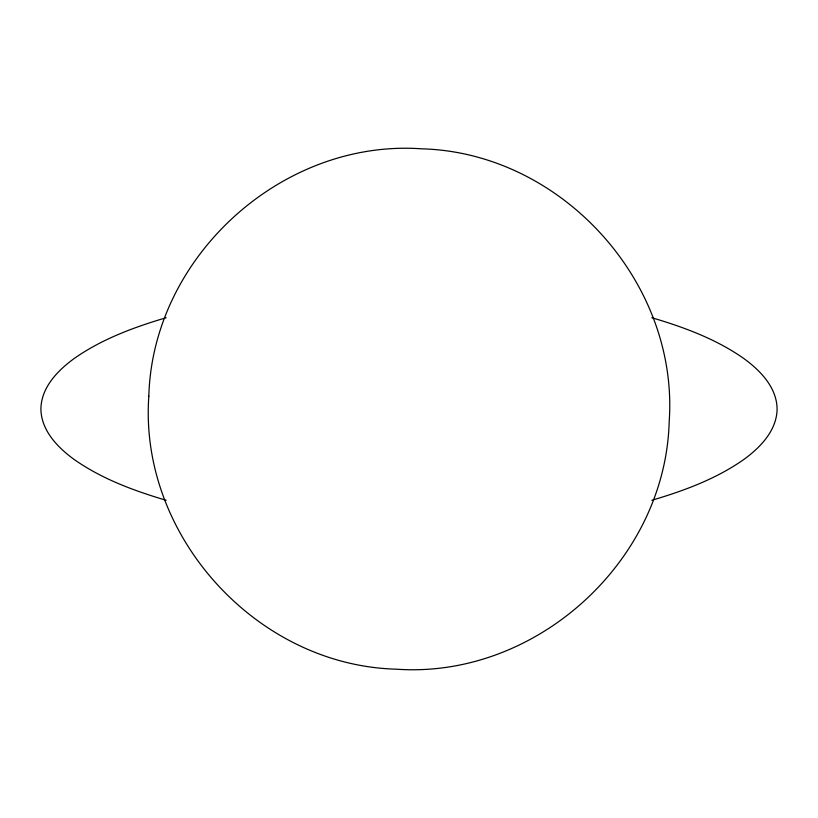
<?xml version="1.0" encoding="UTF-8"?>
<svg xmlns="http://www.w3.org/2000/svg" width="818" height="818" viewBox="0 0 818 818"><rect width="100%" height="100%" fill="white"/><g stroke="black" fill="none" stroke-linecap="round" stroke-linejoin="round"><path stroke-width="1.23" d="M166.146 317.732C133.855 327.261 101.626 339.153 73.927 358.693C57.608 370.626 41.197 387.487 40.9 409C41.197 430.513 57.608 447.374 73.927 459.307C101.626 478.847 133.855 490.739 166.146 500.268M651.854 500.268C684.145 490.739 716.374 478.847 744.073 459.307C760.392 447.374 776.803 430.513 777.1 409C776.803 387.487 760.392 370.626 744.073 358.693C716.374 339.153 684.145 327.261 651.854 317.732M148.825 396.219C138.876 535.626 256.515 665.412 396.219 669.175C535.626 679.124 665.412 561.485 669.175 421.781C679.124 282.374 561.485 152.588 421.781 148.825C282.374 138.876 152.588 256.515 148.825 396.219"/></g></svg>
